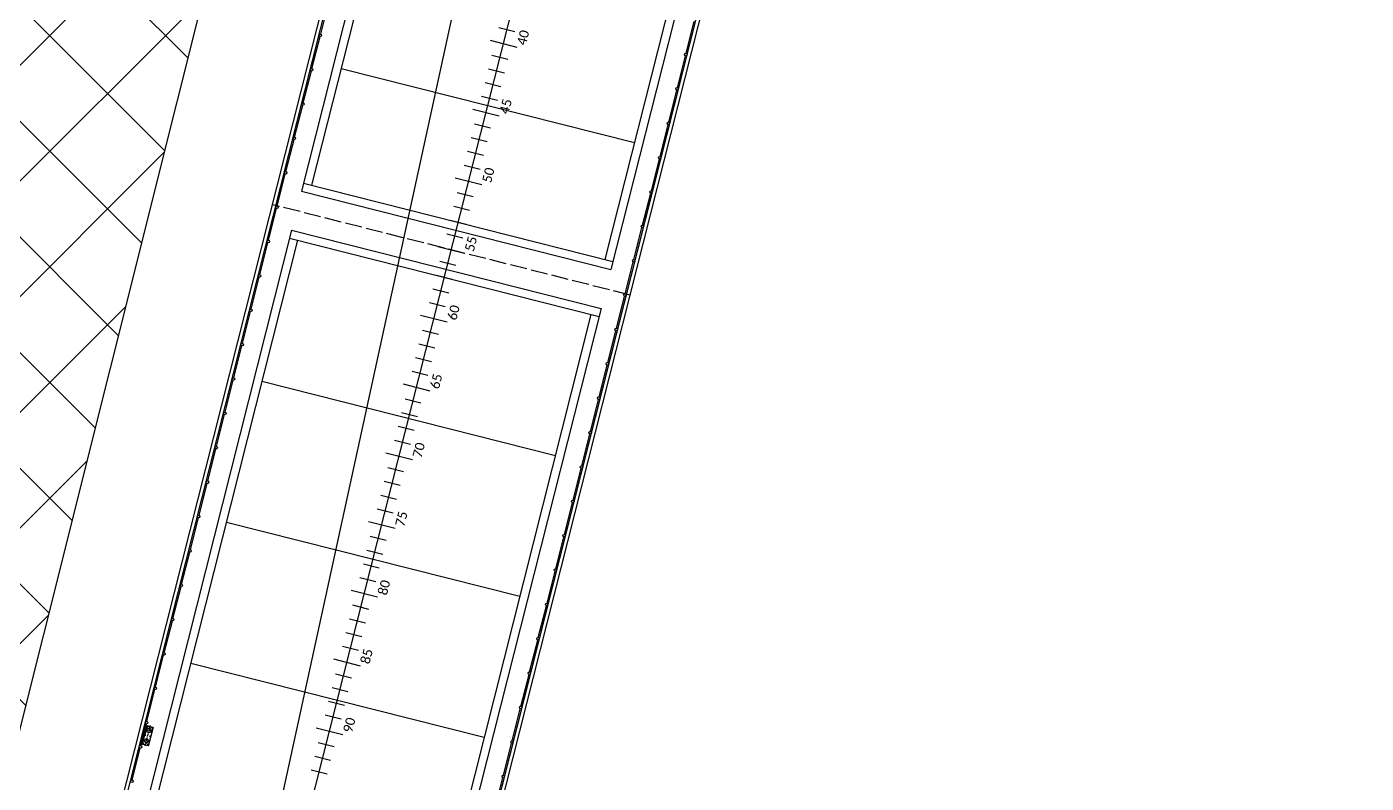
# Model space of a CAD drawing. Header units: metres. Extents: x 267365 to 277461, y 2088854 to 2108025.
# Drawn here: x 273050.1 to 273258.1, y 2095588.3 to 2095705.8 of the extents above; entities that cross this region are included whole.
import ezdxf

# ---------------------------------------------------------------- set-up
doc = ezdxf.new("R2010")
doc.units = ezdxf.units.M
doc.linetypes.add('ACAD_ISO02W100', pattern=[15, 12, -3])
doc.linetypes.add('DASHEDX2', pattern=[38.1, 25.4, -12.7])
for name, color, linetype in [('BOAT', 30, 'Continuous'), ('PORT', 5, 'Continuous'), ('village', 3, 'Continuous')]:
    doc.layers.add(name, color=color, linetype=linetype)
doc.styles.get("Standard").update_dxf_attribs({"font": 'calibri.ttf'})

# ---------------------------------------------------------------- blocks, each defined once
blk = doc.blocks.new('8')
at = {"color": 0}
for p, q in [((35786, 25858), (76112, 25858)), ((35800, 26009), (84948, 26009)), ((38885, 25799), (40278, 25799)), ((40383, 25784), (41330, 25784)), ((40384, 25810), (41330, 25810)), ((40460, 25480), (40460, 25751)), ((40460, 25751), (40863, 25751)), ((40467, 25743), (41254, 25742)), ((40467, 25743), (40467, 25488)), ((40549, 25652), (40549, 25579)), ((41265, 25751), (40863, 25751)), ((41175, 25652), (41175, 25578)), ((41254, 25742), (41254, 25488)), ((41254, 25664), (41254, 25567)), ((41265, 25615), (41265, 25751)), ((41265, 25615), (41265, 25480)), ((41435, 25799), (42828, 25799)), ((42935, 25799), (44328, 25799)), ((44435, 25799), (45828, 25799)), ((45935, 25799), (47328, 25799)), ((47435, 25799), (48828, 25799)), ((48935, 25799), (50328, 25799)), ((50435, 25799), (51828, 25799)), ((50435, 25799), (51828, 25799)), ((51935, 25799), (53328, 25799)), ((53435, 25799), (54828, 25799)), ((54935, 25799), (56328, 25799)), ((56435, 25799), (57828, 25799)), ((57935, 25799), (59328, 25799)), ((59435, 25799), (60828, 25799)), ((60935, 25799), (62328, 25799)), ((62435, 25799), (63828, 25799)), ((63935, 25799), (65328, 25799)), ((65435, 25799), (66828, 25799)), ((66935, 25799), (68328, 25799)), ((68435, 25800), (69828, 25800)), ((69935, 25800), (71328, 25800)), ((71435, 25800), (72828, 25800)), ((40460, 25480), (40863, 25480)), ((41254, 25488), (40467, 25488)), ((41265, 25480), (40863, 25480)), ((44287, 24608), (44287, 11808)), ((50437, 24608), (50437, 11808)), ((56587, 24608), (56587, 11808)), ((70237, 24608), (70237, 11808)), ((42937, 18789), (42937, 17627)), ((45937, 18789), (45937, 17627)), ((48937, 18789), (48937, 17627)), ((51937, 18789), (51937, 17627)), ((54937, 18789), (54937, 17627)), ((57937, 18789), (57937, 17627)), ((60937, 18789), (60937, 17627)), ((63937, 18789), (63937, 17627)), ((66937, 18789), (66937, 17627)), ((69937, 18789), (69937, 17627)), ((72937, 18789), (72937, 17627)), ((13535, 18208), (100365, 18208)), ((41137, 17861), (41137, 18554)), ((41737, 17861), (41737, 18554)), ((42337, 17861), (42337, 18554)), ((43537, 17861), (43537, 18554)), ((44137, 17861), (44137, 18554)), ((44737, 17861), (44737, 18554)), ((45337, 17861), (45337, 18554)), ((46537, 17861), (46537, 18554)), ((47137, 17861), (47137, 18554)), ((47737, 17861), (47737, 18554)), ((48337, 17861), (48337, 18554)), ((49537, 17861), (49537, 18554)), ((50137, 17861), (50137, 18554)), ((50737, 17861), (50737, 18554)), ((51337, 17861), (51337, 18554)), ((52537, 17861), (52537, 18554)), ((53137, 17861), (53137, 18554)), ((53737, 17861), (53737, 18554)), ((54337, 17861), (54337, 18554)), ((55537, 17861), (55537, 18554)), ((56137, 17861), (56137, 18554)), ((56737, 17861), (56737, 18554)), ((57337, 17861), (57337, 18554)), ((58537, 17861), (58537, 18554)), ((59137, 17861), (59137, 18554)), ((59737, 17861), (59737, 18554)), ((60337, 17861), (60337, 18554)), ((61537, 17861), (61537, 18554)), ((62137, 17861), (62137, 18554)), ((62737, 17861), (62737, 18554)), ((63337, 17861), (63337, 18554)), ((64537, 17861), (64537, 18554)), ((65137, 17861), (65137, 18554)), ((65737, 17861), (65737, 18554)), ((66337, 17861), (66337, 18554)), ((67537, 17861), (67537, 18554)), ((68137, 17861), (68137, 18554)), ((68737, 17861), (68737, 18554)), ((69337, 17861), (69337, 18554)), ((70537, 17861), (70537, 18554)), ((71137, 17861), (71137, 18554)), ((71737, 17861), (71737, 18554)), ((72337, 17861), (72337, 18554)), ((73537, 17861), (73537, 18554)), ((26714, 10406), (84948, 10406)), ((38648, 10558), (73332, 10558)), ((41427, 10558), (76112, 10558)), ((41435, 10617), (42828, 10617)), ((42935, 10617), (44328, 10617)), ((44435, 10617), (45828, 10617)), ((45935, 10617), (47328, 10617)), ((47435, 10617), (48828, 10617)), ((48935, 10617), (50328, 10617)), ((50435, 10617), (51828, 10617)), ((50435, 10617), (51828, 10617)), ((51935, 10617), (53328, 10617)), ((53435, 10617), (54828, 10617)), ((54935, 10617), (56328, 10617)), ((56435, 10617), (57828, 10617)), ((57935, 10617), (59328, 10617)), ((59435, 10617), (60828, 10617)), ((60935, 10617), (62328, 10617)), ((62435, 10617), (63828, 10617)), ((63935, 10617), (65328, 10617)), ((65435, 10617), (66828, 10617)), ((66935, 10617), (68328, 10617)), ((68435, 10615), (69828, 10615)), ((69935, 10615), (71328, 10615)), ((71435, 10615), (72828, 10615)), ((72935, 10615), (74328, 10615)), ((74435, 10615), (75828, 10615))]:
    blk.add_line(p, q, dxfattribs=at)
at = {"color": 0, "linetype": 'DASHEDX2'}
for p, q in [((40416, 25616), (41305, 25615)), ((40486, 25708), (40518, 25708)), ((40486, 25523), (40518, 25523)), ((40502, 25724), (40502, 25692)), ((40502, 25507), (40502, 25539)), ((40638, 25452), (40638, 25779)), ((40844, 25708), (40876, 25708)), ((40844, 25523), (40876, 25523)), ((40861, 25724), (40861, 25692)), ((40861, 25507), (40861, 25539)), ((41088, 25452), (41088, 25783)), ((41234, 25710), (41202, 25710)), ((41235, 25525), (41203, 25525)), ((41218, 25726), (41218, 25694)), ((41219, 25509), (41219, 25541))]:
    blk.add_line(p, q, dxfattribs=at)
at = {"color": 0, "linetype": 'ByBlock'}
blk.add_line((40460, 25751), (41265, 25751), dxfattribs=at)
at = {"color": 0, "linetype": 'ACAD_ISO02W100', "ltscale": 60}
blk.add_line((63937, 10406), (63937, 26009), dxfattribs=at)
at = {"color": 0, "ltscale": 100}
for p, q in [((63087, 24958), (37787, 24958)), ((62737, 24958), (62737, 11458)), ((63087, 24958), (63087, 11458)), ((85887, 24958), (64787, 24958)), ((64787, 24958), (64787, 11458)), ((65137, 24958), (65137, 11458)), ((62737, 24608), (38137, 24608)), ((85537, 24608), (65137, 24608)), ((63087, 11458), (37787, 11458)), ((62737, 11808), (38137, 11808)), ((85887, 11458), (64787, 11458)), ((85537, 11808), (65137, 11808))]:
    blk.add_line(p, q, dxfattribs=at)
at = {"color": 0}
for centre, radius in [((38832, 25799), 53.5), ((40332, 25799), 53.5), ((40638, 25615), 88), ((41087, 25615), 88), ((41382, 25799), 53.5), ((42882, 25799), 53.5), ((42882, 25799), 53.5), ((44382, 25799), 53.5), ((45882, 25799), 53.5), ((47382, 25799), 53.5), ((48882, 25799), 53.5), ((50382, 25799), 53.5), ((51882, 25799), 53.5), ((53382, 25799), 53.5), ((54882, 25799), 53.5), ((56382, 25799), 53.5), ((57882, 25799), 53.5), ((59382, 25799), 53.5), ((60882, 25799), 53.5), ((62382, 25799), 53.5), ((63882, 25799), 53.5), ((65382, 25799), 53.5), ((66882, 25799), 53.5), ((68382, 25799), 53.5), ((69882, 25799), 53.5), ((71382, 25799), 53.5), ((42882, 10617), 53.5), ((42882, 10617), 53.5), ((44382, 10617), 53.5), ((45882, 10617), 53.5), ((47382, 10617), 53.5), ((48882, 10617), 53.5), ((50382, 10617), 53.5), ((51882, 10617), 53.5), ((53382, 10617), 53.5), ((54882, 10617), 53.5), ((56382, 10617), 53.5), ((57882, 10617), 53.5), ((59382, 10617), 53.5), ((60882, 10617), 53.5), ((62382, 10617), 53.5), ((63882, 10617), 53.5), ((65382, 10617), 53.5), ((66882, 10617), 53.5), ((68382, 10617), 53.5), ((69882, 10617), 53.5), ((71382, 10617), 53.5), ((72882, 10617), 53.5), ((74382, 10617), 53.5)]:
    blk.add_circle(centre, radius, dxfattribs=at)
for centre, start, end in [((40564, 25615), 108.5151, 251.3793), ((41160, 25615), 288.6056, 71.4698)]:
    blk.add_arc(centre, 30.3, start, end, dxfattribs=at)
at = {"color": 0, "char_height": 400, "attachment_point": 1}
for s, insert in [('90', (43073, 17665)), ('85', (46073, 17665)), ('80', (49073, 17665)), ('75', (52073, 17665)), ('70', (55073, 17665)), ('65', (58073, 17665)), ('60', (61073, 17665)), ('55', (64073, 17665)), ('50', (67073, 17665)), ('45', (70073, 17665)), ('40', (73073, 17665))]:
    blk.add_mtext_dynamic_manual_height_columns(s, width=413.33, gutter_width=12.5, heights=[0], dxfattribs=dict(at, insert=insert))

msp = doc.modelspace()

# ---------------------------------------------------------------- hatches: boundary and pattern name
at = {"layer": 'PORT'}
h = msp.add_hatch(dxfattribs=at)
h.set_pattern_fill('ANSI37', color=256, scale=4)
h.paths.add_polyline_path([(273270.19, 2096480.51), (273852.98, 2095562.15), (273916.78, 2095547.06), (274084.91, 2096229.78), (274027.97, 2096243.5), (273954.31, 2095939.05), (273937.16, 2095926.02), (273603.06, 2096008.98), (273585.22, 2096022.69), (273264.05, 2096529.78), (272774.91, 2096640.23), (272693.83, 2096542.47), (272752.13, 2096373.44), (272719.04, 2096225.68), (272707.53, 2096222.8), (272664.34, 2096207.69), (272631.23, 2096188.99), (272563.66, 2095990.23), (272535.64, 2095976.58), (272507.61, 2095966.53), (272495.39, 2095956.47), (272431.27, 2095703.18), (272438.01, 2095646.17), (272448.34, 2095608.01), (272471.25, 2095599.93), (272448.15, 2095484.95), (272448.71, 2095452.13), (272456.29, 2095428.84), (272479.6, 2095403.3), (272519.24, 2095365.49), (272725.39, 2095311.41), (272809.04, 2094807.64), (272769.19, 2094802.07), (272837.68, 2094353.28), (272949.17, 2094372.02), (272951.43, 2094358.48), (272965.49, 2094360.39), (272798.65, 2095377.23), (272796.5, 2095381), (272793.37, 2095382.39), (272762.96, 2095389.83), (272759.2, 2095390.47), (272756.73, 2095388.97), (272755.76, 2095386.39), (272756.08, 2095380.92), (272724.61, 2095375.23), (272722.14, 2095392.73), (272721.06, 2095398.52), (272717.73, 2095401.53), (272542.03, 2095449.66), (272729.77, 2096212.77), (272733.69, 2096214.65), (272737.44, 2096214.65), (272815.15, 2096194.74), (272817.54, 2096193.38), (272818.05, 2096191.16), (272708.74, 2095753.69), (272709.29, 2095749.35), (272712.01, 2095747.17), (272830.72, 2095717.85), (272834.53, 2095720.02), (272836.16, 2095724.37), (273031.98, 2096513.94), (273038.25, 2096510.05), (273125.14, 2096490.72), (273131.57, 2096479.38), (272857.68, 2095370.61), (272833.52, 2095370.61), (272876.71, 2095089.54), (272879.72, 2095074.93), (272884.46, 2095067.19), (272898.22, 2095062.46), (272908.11, 2095064.18), (272918, 2095073.21)])

# ---------------------------------------------------------------- linework, layer by layer
at = {"layer": 'PORT', "flags": 128}
msp.add_lwpolyline([(273270.19, 2096480.51), (272918, 2095073.21)], dxfattribs=at)
at = {"layer": 'village', "color": 3}
msp.add_lwpolyline([(273230.67, 2096735.66), (273194.13, 2096540.34), (273152.42, 2096430.13), (273109.8, 2096432.04), (272979.49, 2096464.65), (272927.96, 2096461.98), (272941.87, 2096403.78), (273083.56, 2096348.92), (273139.45, 2096369.52), (273126.75, 2096275.25), (273145.25, 2096205.89), (273197.47, 2096123.41), (273197.98, 2096060.66), (273167.39, 2095959.49), (273137.05, 2095831.48), (273122.13, 2095734.94), (273055.09, 2095427.32), (273026.66, 2095337.43), (273002.95, 2095218.42), (272970.34, 2095092.58)], dxfattribs=at)

# ---------------------------------------------------------------- block references
at = {"layer": 'BOAT', "xscale": 0.003670803171036142, "yscale": 0.003670803171036142, "zscale": 0.003670803171036142, "rotation": 75.81463064815955}
msp.add_blockref('8', (273123.31, 2095427.21), dxfattribs=at)

doc.saveas('drawing.dxf')
